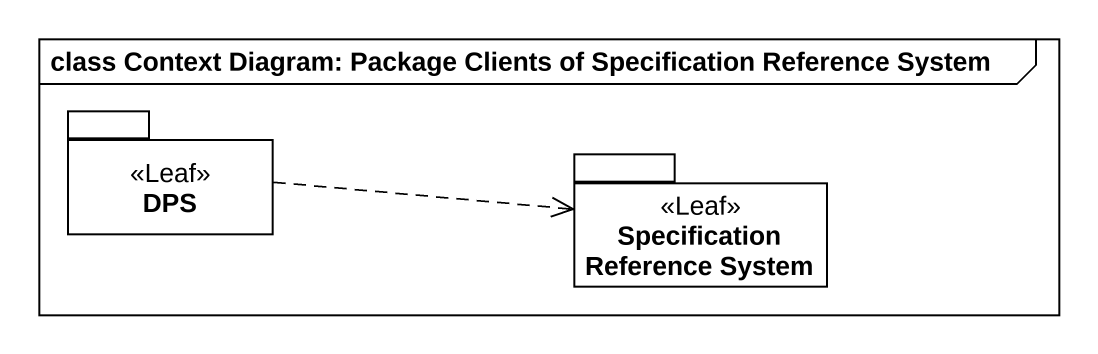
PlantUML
@startuml
mainframe class Context Diagram: Package Clients of Specification Reference System
package DPS <<Leaf>> {
}
package "Specification Reference System" as Specification_Reference <<Leaf>> {
}
DPS .right.> Specification_Reference
@enduml
